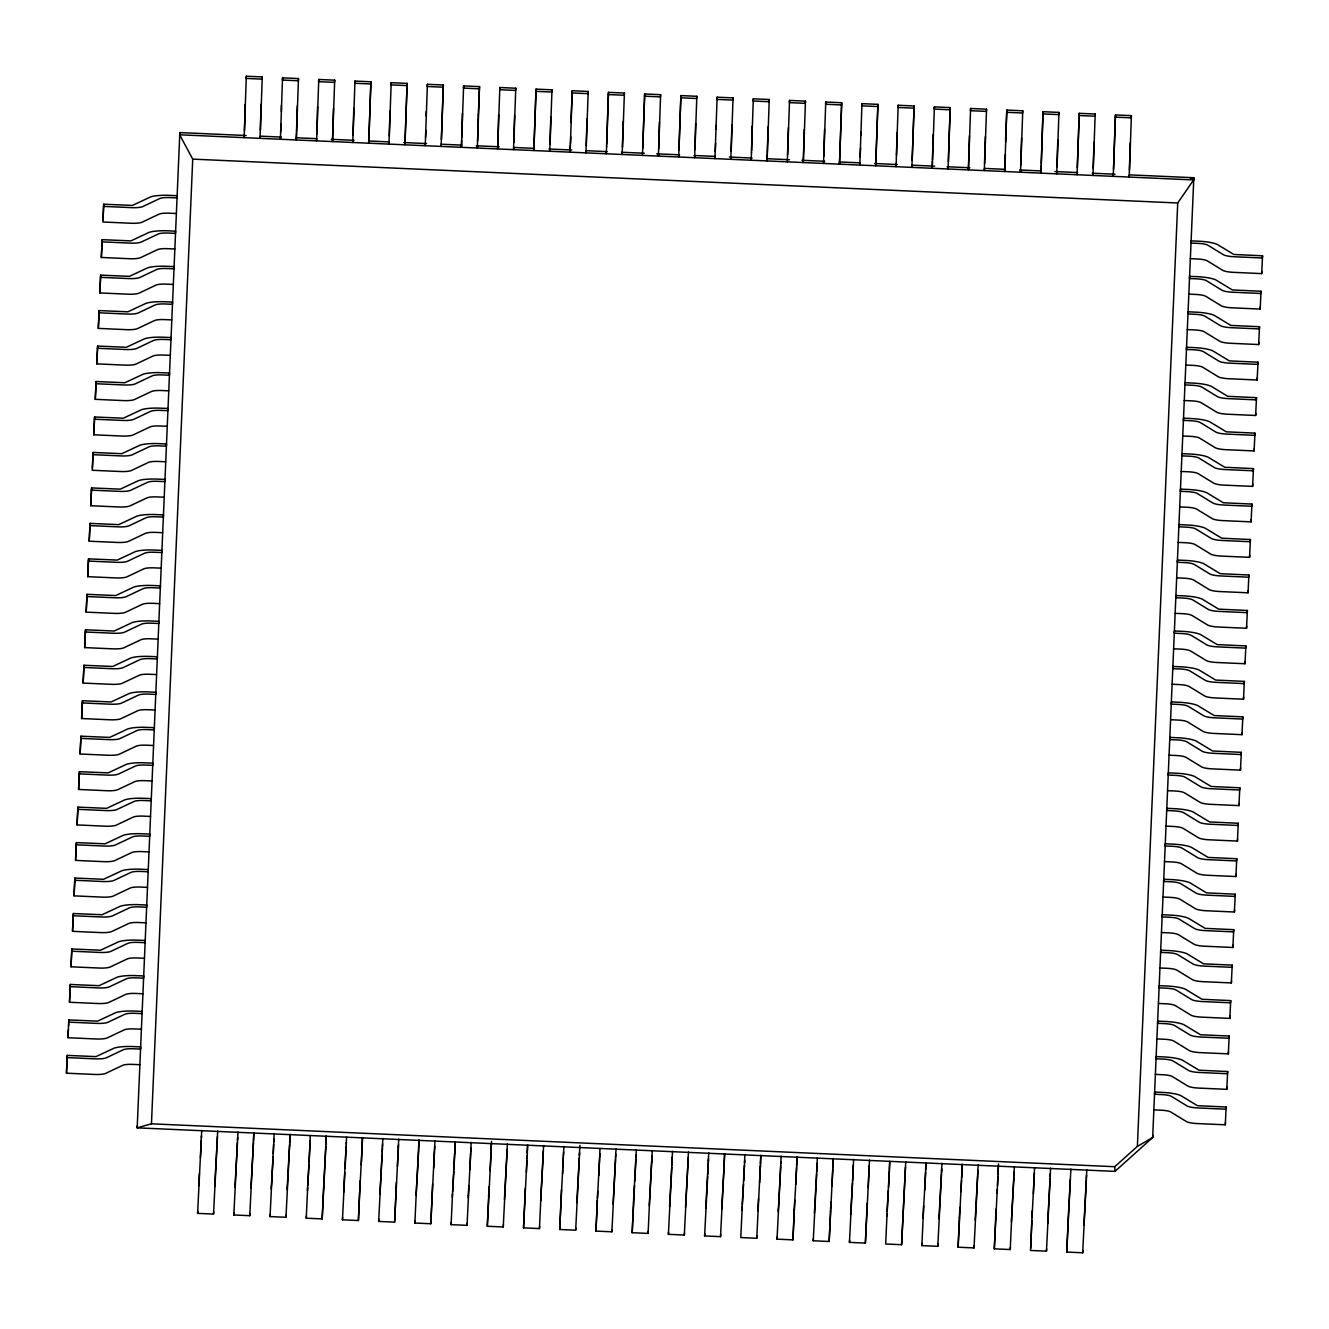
<?xml version="1.0" encoding="UTF-8"?>
<svg xmlns="http://www.w3.org/2000/svg" width="1329" height="1329" viewBox="0 0 1329 1329"><rect width="100%" height="100%" fill="white"/><g stroke="black" fill="none" stroke-linecap="round" stroke-linejoin="round"><path stroke-width="1.5" d="M245.134 104.443L245.2 111.636M333.496 108.38L332.483 141.572L332.782 134.478M389.995 110.905L388.965 144.097L389.164 141.887M478.357 114.842L477.327 148.034L477.526 145.825M571.055 118.962L571.088 122.567M623.201 121.288L622.188 154.48L622.371 152.287M731.183 151.207L733.043 97.897L717.112 97.2L715.201 151.506M715.916 125.408L715.949 129.013M804.278 129.345L803.264 162.537L803.563 155.443M860.76 131.87L860.81 135.458M949.122 135.807L948.109 168.999L948.291 166.79M1005.621 138.316L1005.654 141.904M1093.983 142.253L1092.97 175.445L1093.152 173.252M245.2 112.035L244.121 137.635L244.303 135.442M478.357 114.709L479.553 86.618L463.622 85.903L463.422 88.096L479.37 88.81L479.553 86.618M571.055 118.829L572.251 90.737L588.199 91.452L586.272 145.775M949.122 135.674L950.335 107.583L934.387 106.868L934.204 109.061L950.135 109.775L950.335 107.583M1005.621 138.183L1006.817 110.091L1022.749 110.805L1020.838 165.128M860.561 147.901L859.747 165.062L859.929 162.852L839.247 161.939M1005.422 154.347L1004.608 171.507L1004.907 164.414M260.401 130.242L262.262 76.932L246.33 76.235L246.147 78.428L262.079 79.142L262.262 76.932M281.067 123.929L280.336 139.246L280.519 137.053M296.616 131.853L298.477 78.544L282.545 77.846L282.363 80.039L298.294 80.753L298.477 78.544M332.831 133.465L334.692 80.172L318.761 79.458L318.578 81.65L334.509 82.365L334.692 80.172M369.047 135.076L370.907 81.783L354.976 81.069L354.793 83.262L370.725 83.976M389.314 135.973L391.191 82.68L407.123 83.395L404.913 144.795L405.212 137.701M405.245 136.688L407.123 83.395M425.529 137.585L427.406 84.292L443.338 85.006L441.112 146.406L441.311 144.213M425.928 130.375L425.18 145.708L425.38 143.499M497.96 140.808L499.837 87.515L515.768 88.229L513.858 142.552M534.175 142.436L536.052 89.126L551.984 89.84L550.056 144.163M570.39 144.047L572.251 90.737M570.789 136.821L570.041 152.154L570.34 145.06M694.967 149.596L696.828 96.286L680.897 95.588L678.986 149.895M715.633 143.283L714.902 158.6L715.085 156.407M767.381 152.818L769.258 99.509L753.327 98.811L753.144 101.004L769.076 101.718L769.258 99.509M803.596 154.43L805.474 101.137L789.542 100.423L789.343 102.615L805.291 103.33L805.474 101.137M839.812 156.041L841.689 102.748L825.758 102.034L825.558 104.227L841.506 104.941M860.096 156.938L861.973 103.645L877.904 104.36L875.678 165.76L875.994 158.666M876.027 157.653L877.904 104.36M896.311 158.55L898.188 105.257L914.119 105.971L911.893 167.371L912.093 165.178M896.543 155.294L897.009 132.551M932.526 160.161L934.387 106.868M968.741 161.773L970.602 108.48L986.55 109.194L984.623 163.517M1004.957 163.401L1006.817 110.091M1041.172 165.012L1043.032 111.702L1058.964 112.417L1057.053 166.74M139.877 1064.712L132.634 1064.379A10.466 2.126 2.4 0 0 122.733 1065.31L105.622 1073.4A11.662 2.359 2.4 0 1 94.592 1074.447L66.45 1073.201L67.314 1055.392L96.004 1056.621L114.178 1048.132A21.347 4.319 2.4 0 1 131.338 1046.504L140.741 1046.903L140.542 1049.096L133.299 1048.78A10.466 2.126 2.4 0 0 123.398 1049.711L106.303 1057.801A11.662 2.359 2.4 0 1 95.256 1058.848L67.114 1057.585M141.406 1029.244L134.163 1028.912A10.466 2.126 2.4 0 0 124.245 1029.859L107.151 1037.949A11.662 2.359 2.4 0 1 96.103 1038.979L67.962 1037.733L68.826 1019.924L97.532 1021.154L115.689 1012.665A21.347 4.319 2.4 0 1 132.867 1011.037L142.253 1011.435L142.07 1013.628L134.827 1013.313A10.466 2.126 2.4 0 0 124.926 1014.243L107.815 1022.333A11.662 2.359 2.4 0 1 96.768 1023.38L68.626 1022.134M142.917 993.776L135.674 993.444A10.466 2.126 2.4 0 0 125.773 994.391L108.662 1002.481A11.662 2.359 2.4 0 1 97.632 1003.511L69.49 1002.265L70.337 984.457L99.044 985.686L117.201 977.197A21.347 4.319 2.4 0 1 134.379 975.569L143.765 975.968L143.582 978.161L136.339 977.845A10.466 2.126 2.4 0 0 126.438 978.775L109.327 986.866A11.662 2.359 2.4 0 1 98.296 987.912L70.155 986.666M144.429 958.309L137.186 957.976A10.466 2.126 2.4 0 0 127.285 958.923L110.174 967.014A11.662 2.359 2.4 0 1 99.143 968.044L71.002 966.798L71.849 948.989L100.555 950.218L118.73 941.729A21.347 4.319 2.4 0 1 135.89 940.101L145.293 940.5L145.094 942.693L137.851 942.377A10.466 2.126 2.4 0 0 127.949 943.308L110.855 951.398A11.662 2.359 2.4 0 1 99.808 952.444L71.666 951.199M145.957 922.841L138.714 922.509A10.466 2.126 2.4 0 0 128.797 923.456L111.702 931.546A11.662 2.359 2.4 0 1 100.655 932.593L72.514 931.33L73.377 913.521L102.084 914.751L120.241 906.262A21.347 4.319 2.4 0 1 137.419 904.634L146.805 905.032L146.622 907.225L139.379 906.91A10.466 2.126 2.4 0 0 129.478 907.84L112.367 915.93A11.662 2.359 2.4 0 1 101.32 916.977L73.178 915.731M147.469 887.373L140.226 887.041A10.466 2.126 2.4 0 0 130.325 887.988L113.214 896.078A11.662 2.359 2.4 0 1 102.183 897.125L74.042 895.862L74.889 878.07L103.596 879.283L121.753 870.794A21.347 4.319 2.4 0 1 138.93 869.166L148.316 869.565L148.134 871.758L140.891 871.442A10.466 2.126 2.4 0 0 130.99 872.372L113.879 880.462A11.662 2.359 2.4 0 1 102.848 881.509L74.706 880.263M148.981 851.906L141.738 851.59A10.466 2.126 2.4 0 0 131.837 852.52L114.726 860.611A11.662 2.359 2.4 0 1 103.695 861.657L75.554 860.395L76.401 842.603L105.107 843.815L123.281 835.326A21.347 4.319 2.4 0 1 140.442 833.698L149.845 834.097L149.645 836.306L142.402 835.974A10.466 2.126 2.4 0 0 132.501 836.905L115.39 844.995A11.662 2.359 2.4 0 1 104.36 846.041L76.218 844.795M150.493 816.438L143.266 816.122A10.466 2.126 2.4 0 0 133.349 817.053L116.254 825.143A11.662 2.359 2.4 0 1 105.207 826.189L77.065 824.927L77.929 807.135L106.619 808.348L124.793 799.859A21.347 4.319 2.4 0 1 141.954 798.231L151.356 798.629L151.174 800.839L143.931 800.507A10.466 2.126 2.4 0 0 134.03 801.453L116.919 809.544A11.662 2.359 2.4 0 1 105.871 810.574L77.73 809.328M152.021 780.97L144.778 780.655A10.466 2.126 2.4 0 0 134.877 781.585L117.766 789.675A11.662 2.359 2.4 0 1 106.719 790.722L78.594 789.459L79.441 771.667L108.147 772.897L126.305 764.391A21.347 4.319 2.4 0 1 143.482 762.763L152.868 763.162L152.685 765.371L145.442 765.039A10.466 2.126 2.4 0 0 135.541 765.986L118.431 774.076A11.662 2.359 2.4 0 1 107.4 775.106L79.258 773.86M153.533 745.503L146.29 745.187A10.466 2.126 2.4 0 0 136.389 746.117L119.278 754.207A11.662 2.359 2.4 0 1 108.247 755.254L80.105 753.992L80.953 736.2L109.659 737.429L127.833 728.923A21.347 4.319 2.4 0 1 144.994 727.295L154.397 727.694L154.197 729.903L146.954 729.571A10.466 2.126 2.4 0 0 137.053 730.518L119.942 738.608A11.662 2.359 2.4 0 1 108.912 739.638L80.77 738.392M155.044 710.035L147.801 709.719A10.466 2.126 2.4 0 0 137.9 710.65L120.806 718.74A11.662 2.359 2.4 0 1 109.759 719.786L81.617 718.524L82.481 700.732L111.171 701.961L129.345 693.456A21.347 4.319 2.4 0 1 146.506 691.844L155.908 692.243L155.726 694.436L148.483 694.103A10.466 2.126 2.4 0 0 138.565 695.05L121.471 703.141A11.662 2.359 2.4 0 1 110.423 704.187L82.282 702.925M156.573 674.567L149.33 674.252A10.466 2.126 2.4 0 0 139.429 675.182L122.318 683.272A11.662 2.359 2.4 0 1 111.271 684.319L83.129 683.073L83.993 665.264L112.699 666.493L130.857 657.988A21.347 4.319 2.4 0 1 148.034 656.376L157.42 656.775L157.237 658.968L149.994 658.636A10.466 2.126 2.4 0 0 140.093 659.583L122.982 667.673A11.662 2.359 2.4 0 1 111.952 668.72L83.81 667.457M158.085 639.099L150.841 638.784A10.466 2.126 2.4 0 0 140.94 639.714L123.83 647.804A11.662 2.359 2.4 0 1 112.799 648.851L84.657 647.605L85.505 629.796L114.211 631.026L132.385 622.52A21.347 4.319 2.4 0 1 149.546 620.909L158.948 621.308L158.749 623.5L151.506 623.185A10.466 2.126 2.4 0 0 141.605 624.115L124.494 632.205A11.662 2.359 2.4 0 1 113.463 633.252L85.322 631.989M159.596 603.632L152.353 603.316A10.466 2.126 2.4 0 0 142.452 604.246L125.358 612.337A11.662 2.359 2.4 0 1 114.311 613.383L86.169 612.137L87.033 594.329L115.723 595.558L133.897 587.053A21.347 4.319 2.4 0 1 151.057 585.441L160.46 585.84L160.277 588.033L153.034 587.717A10.466 2.126 2.4 0 0 143.117 588.647L126.022 596.738A11.662 2.359 2.4 0 1 114.975 597.784L86.834 596.522M161.125 568.164L153.882 567.848A10.466 2.126 2.4 0 0 143.981 568.779L126.87 576.869A11.662 2.359 2.4 0 1 115.822 577.916L87.681 576.67L88.545 558.861L117.251 560.09L135.408 551.585A21.347 4.319 2.4 0 1 152.586 549.973L161.972 550.372L161.789 552.565L154.546 552.249A10.466 2.126 2.4 0 0 144.645 553.18L127.534 561.27A11.662 2.359 2.4 0 1 116.503 562.317L88.362 561.054M162.636 532.713L155.393 532.381A10.466 2.126 2.4 0 0 145.492 533.311L128.381 541.401A11.662 2.359 2.4 0 1 117.351 542.448L89.209 541.202L90.056 523.393L118.763 524.623L136.937 516.134A21.347 4.319 2.4 0 1 154.098 514.506L163.5 514.904L163.301 517.097L156.058 516.782A10.466 2.126 2.4 0 0 146.157 517.712L129.046 525.802A11.662 2.359 2.4 0 1 118.015 526.849L89.874 525.586M164.148 497.245L156.905 496.913A10.466 2.126 2.4 0 0 147.004 497.86L129.893 505.95A11.662 2.359 2.4 0 1 118.862 506.98L90.721 505.734L91.585 487.926L120.275 489.155L138.449 480.666A21.347 4.319 2.4 0 1 155.609 479.038L165.012 479.437L164.813 481.63L157.586 481.314A10.466 2.126 2.4 0 0 147.669 482.244L130.574 490.335A11.662 2.359 2.4 0 1 119.527 491.381L91.385 490.135M92.914 454.668L121.039 455.913A11.662 2.359 2.4 0 0 132.086 454.867L149.197 446.777A10.466 2.126 2.4 0 1 159.098 445.846L166.341 446.162L166.524 443.969L157.138 443.57A21.347 4.319 2.4 0 0 139.96 445.198L121.803 453.687L93.096 452.458L92.233 470.267L120.374 471.513A11.662 2.359 2.4 0 0 131.421 470.483L148.532 462.392A10.466 2.126 2.4 0 1 158.433 461.445L165.676 461.778M167.188 426.31L159.945 425.978A10.466 2.126 2.4 0 0 150.044 426.925L132.933 435.015A11.662 2.359 2.4 0 1 121.903 436.045L93.761 434.799L94.608 416.99L123.315 418.22L141.489 409.731A21.347 4.319 2.4 0 1 158.649 408.103L168.035 408.501L167.853 410.694L160.61 410.379A10.466 2.126 2.4 0 0 150.709 411.309L133.598 419.399A11.662 2.359 2.4 0 1 122.567 420.446L94.425 419.2M168.7 390.842L161.457 390.51A10.466 2.126 2.4 0 0 151.556 391.457L134.445 399.547A11.662 2.359 2.4 0 1 123.414 400.594L95.273 399.331L96.12 381.523L124.826 382.752L143 374.263A21.347 4.319 2.4 0 1 160.161 372.635L169.564 373.034L169.364 375.227L162.121 374.911A10.466 2.126 2.4 0 0 152.22 375.841L135.126 383.931A11.662 2.359 2.4 0 1 124.079 384.978L95.937 383.732M170.228 355.375L162.985 355.042A10.466 2.126 2.4 0 0 153.068 355.989L135.973 364.08A11.662 2.359 2.4 0 1 124.926 365.126L96.784 363.864L97.648 346.072L126.355 347.284L144.512 338.795A21.347 4.319 2.4 0 1 161.689 337.167L171.076 337.566L170.893 339.759L163.65 339.443A10.466 2.126 2.4 0 0 153.749 340.374L136.638 348.464A11.662 2.359 2.4 0 1 125.59 349.51L97.449 348.264M171.74 319.907L164.497 319.591A10.466 2.126 2.4 0 0 154.596 320.522L137.485 328.612A11.662 2.359 2.4 0 1 126.454 329.658L98.313 328.396L99.16 310.604L127.866 311.817L146.024 303.328A21.347 4.319 2.4 0 1 163.201 301.7L172.587 302.098L172.405 304.308L165.161 303.976A10.466 2.126 2.4 0 0 155.26 304.906L138.15 312.996A11.662 2.359 2.4 0 1 127.119 314.043L98.977 312.797M173.252 284.439L166.009 284.124A10.466 2.126 2.4 0 0 156.108 285.054L138.997 293.144A11.662 2.359 2.4 0 1 127.966 294.191L99.825 292.928L100.672 275.136L129.378 276.366L147.552 267.86A21.347 4.319 2.4 0 1 164.713 266.232L174.116 266.631L173.916 268.84L166.673 268.508A10.466 2.126 2.4 0 0 156.772 269.455L139.678 277.545A11.662 2.359 2.4 0 1 128.631 278.575L100.489 277.329M174.78 248.972L167.537 248.656A10.466 2.126 2.4 0 0 157.619 249.586L140.525 257.676A11.662 2.359 2.4 0 1 129.478 258.723L101.336 257.461L102.2 239.669L130.906 240.898L149.064 232.392A21.347 4.319 2.4 0 1 166.225 230.764L175.627 231.163L175.445 233.372L168.202 233.04A10.466 2.126 2.4 0 0 158.301 233.987L141.19 242.077A11.662 2.359 2.4 0 1 130.142 243.107L102.001 241.861M103.529 206.394L131.671 207.64A11.662 2.359 2.4 0 0 142.701 206.61L159.812 198.519A10.466 2.126 2.4 0 1 169.713 197.572L176.956 197.905L177.139 195.695L167.753 195.297A21.347 4.319 2.4 0 0 150.576 196.925L132.418 205.43L103.712 204.201L102.865 221.993L130.99 223.255A11.662 2.359 2.4 0 0 142.037 222.209L159.148 214.119A10.466 2.126 2.4 0 1 169.049 213.188L176.292 213.504M67.314 1055.392L66.45 1073.201M68.41 1029.676L67.962 1037.733M68.576 1025.789L68.826 1019.924M70.337 984.457L69.49 1002.265M71.849 948.989L71.002 966.798M73.377 913.521L72.514 931.33M74.889 878.07L74.042 895.862M76.401 842.603L75.554 860.395M77.929 807.135L77.065 824.927M79.441 771.667L78.594 789.459M80.953 736.2L80.105 753.992M82.481 700.732L81.617 718.524M83.993 665.264L83.129 683.073M85.505 629.796L84.657 647.605M87.033 594.329L86.169 612.137M88.545 558.861L87.681 576.67M90.056 523.393L89.209 541.202M91.585 487.926L90.721 505.734M92.432 468.074L93.096 452.458M94.608 416.99L93.761 434.799M96.12 381.523L95.273 399.331M97.648 346.072L96.784 363.864M99.16 310.604L98.313 328.396M100.672 275.136L99.825 292.928M102.2 239.669L101.336 257.461M103.047 219.8L103.712 204.201M246.197 135.525L179.847 132.568L137.186 1127.839L1114.948 1171.381L1152.675 1137.524L1152.874 1135.331M137.369 1125.63L137.186 1127.839L151.456 1123.819L192.722 159.131L179.664 134.777L179.847 132.568M213.72 1211.865L213.537 1214.075L197.606 1213.36L201.194 1140.946M246.33 76.235L244.42 130.541M201.344 1137.79L201.759 1130.348M213.537 1214.075L217.458 1136.577M261.099 104.227L260.052 138.349L260.235 136.156M217.69 1131.062L217.225 1139.551M249.935 1213.477L249.752 1215.686L233.821 1214.972L237.957 1131.959M282.545 77.846L280.635 132.152M281.383 105.141L281.399 111.453M249.752 1215.686L253.905 1132.673M253.789 1133.022L253.44 1141.162M296.566 132.867L296.267 139.96L297.314 105.838M286.15 1215.088L285.968 1217.298L270.036 1216.583L273.624 1144.169M318.761 79.458L316.85 133.78M317.598 106.752L317.05 131.305M273.774 1141.03L274.173 1133.571M316.966 133.149L316.551 140.874L316.734 138.665L295.968 137.751M285.968 1217.298L289.788 1141.661M289.705 1141.727L290.004 1134.634M290.121 1134.285L289.656 1142.774M326.004 1143.272L322.183 1218.909L306.251 1218.195L307.663 1187.461M354.976 81.069L353.065 135.392M353.813 108.363L352.75 142.485L352.949 140.276M310.288 1135.547L309.939 1143.671M322.183 1218.909L323.545 1188.99M370.907 81.783L368.698 143.183L368.997 136.09M325.921 1143.339L326.22 1136.245M326.319 1135.896L325.871 1144.385M360.159 1180.75L358.398 1220.52L342.45 1219.806L344.842 1172.527M346.603 1136.793L345.075 1168.39M358.398 1220.52L359.76 1190.601M362.119 1144.967L362.435 1137.873M362.535 1137.508L362.086 1145.997M395.976 1192.296L394.613 1222.132L378.665 1221.417L382.403 1147.94M426.244 111.586L426.244 116.105M382.818 1138.405L382.22 1152.226M394.613 1222.132L398.152 1150.764M443.338 85.006L441.427 139.312M398.335 1146.578L398.75 1139.119M434.417 1151.329L430.812 1223.743L414.881 1223.029L416.259 1193.11M463.622 85.903L461.396 147.32L461.695 140.226M418.917 1140.382L418.569 1148.522M462.442 113.198L461.894 137.751M419.034 1140.016L418.054 1161.712M430.812 1223.743L432.589 1183.973M479.37 88.81L477.643 140.94M434.965 1140.731L433.669 1168.191M467.227 1223.162L467.027 1225.355L451.096 1224.64L452.475 1194.804M454.834 1149.087L455.133 1141.993M497.611 148.931L497.91 141.838M498.657 114.809L497.794 146.738M455.166 1143.472L454.784 1150.133M467.027 1225.355L470.632 1152.941M514.589 115.523L513.542 149.645L513.742 147.436L534.424 148.366M470.765 1149.801L471.18 1142.342M503.442 1224.773L503.242 1226.966L487.311 1226.252L491.049 1152.775M536.052 89.126L533.826 150.542L534.125 143.449M491.049 1150.698L491.348 1143.604M491.547 1141.412L490.949 1152.791M503.242 1226.966L507.08 1151.329M550.804 117.135L549.757 151.257L549.957 149.047M506.98 1151.412L507.396 1143.953M539.657 1226.385L539.458 1228.577L523.526 1227.863L527.081 1156.512M527.264 1152.309L527.563 1145.216M527.679 1144.867L527.214 1153.356M539.458 1228.577L540.837 1198.741M587.019 118.746L585.973 152.868L586.155 150.675L607.004 151.589M543.196 1153.024L543.611 1145.565M575.856 1227.996L575.673 1230.189L559.742 1229.491L561.502 1189.704M622.487 147.386L624.397 93.063L608.466 92.349L606.556 146.672M608.466 92.349L606.755 144.213M563.895 1146.478L561.12 1199.339M606.672 146.04L606.257 153.765L606.439 151.572M575.673 1230.189L579.51 1154.569M579.411 1154.635L579.909 1145.349M612.071 1229.607L611.888 1231.8L595.957 1231.103L597.369 1200.369M658.702 148.998L660.613 94.675L644.681 93.977L642.771 148.283M644.681 93.977L642.472 155.377M599.695 1155.532L599.994 1148.439M611.888 1231.8L615.477 1159.403M659.45 121.969L658.403 156.091L658.586 153.898M616.041 1148.804L615.526 1158.34M648.286 1231.219L648.103 1233.412L632.172 1232.714L634.548 1185.435M680.897 95.588L678.687 156.988L678.87 154.795M635.91 1157.144L636.309 1149.701M648.103 1233.412L649.482 1203.509M695.665 123.58L694.618 157.702L694.801 155.51M652.257 1150.416L649.482 1203.277M684.501 1232.83L684.319 1235.023L668.387 1234.325L671.826 1167.211M672.524 1151.313L671.926 1165.118M684.319 1235.023L688.223 1157.542M731.88 125.192L730.834 159.314L731.016 157.121M688.455 1152.027L688.007 1160.516M720.717 1234.442L720.534 1236.651L704.603 1235.937L707.676 1176.315M753.327 98.811L751.417 153.117M752.164 126.105L751.616 150.659M708.324 1160.383L708.739 1152.924M751.533 152.503L751.101 160.211L751.3 158.018M720.534 1236.651L724.67 1153.638M724.571 1153.987L724.222 1162.127M767.348 153.832L767.049 160.925L768.096 126.803M789.542 100.423L787.632 154.745M788.379 127.717L787.316 161.839M744.539 1161.995L744.855 1154.901M742.23 1206.815L740.801 1237.548L756.749 1238.263L760.288 1166.895M760.47 1162.692L760.786 1155.599M760.886 1155.25L760.437 1163.739M794.725 1200.104L792.948 1239.874L777.016 1239.16L780.754 1165.683M825.758 102.034L823.847 156.357M824.578 129.328L823.531 163.45L823.731 161.241M780.671 1165.699L781.17 1156.147M792.948 1239.874L794.327 1209.955M841.689 102.748L839.463 164.148L839.778 157.055M797.001 1157.21L796.603 1166.413M797.101 1156.861L796.652 1165.35M830.542 1211.649L829.163 1241.485L813.232 1240.771L816.687 1173.657M817.385 1157.758L816.92 1166.264M829.163 1241.485L832.718 1170.118M832.901 1165.915L833.217 1158.822M833.316 1158.473L832.868 1166.962M866.757 1213.261L865.378 1243.097L849.447 1242.382L853.185 1168.905M853.6 1159.37L852.62 1181.066M896.394 158.948L895.962 166.673L896.145 164.464M865.378 1243.097L868.933 1171.729M914.119 105.971L912.192 160.277M869.116 1167.543L869.531 1160.084M889.699 1161.347L889.35 1169.487M932.476 161.191L932.177 168.285L933.224 134.163M889.732 1162.825L888.586 1187.362M887.041 1214.075L885.662 1243.994L901.594 1244.708L905.747 1161.696M950.135 109.775L948.408 161.905M937.992 1244.127L937.809 1246.32L921.877 1245.605L923.24 1215.769M925.615 1170.052L925.914 1162.958M968.691 162.802L968.392 169.896L969.439 135.774M926.031 1162.609L924.735 1190.053M937.809 1246.32L941.646 1170.683M985.37 136.488L984.324 170.61L984.507 168.401L1005.139 169.331M941.547 1170.766L941.962 1163.307M974.207 1245.738L974.024 1247.931L958.093 1247.217L961.831 1173.74M962.13 1164.569L961.631 1178.026M962.246 1164.221L961.781 1172.71M974.024 1247.931L977.862 1172.294M1021.586 138.1L1020.539 172.222L1020.722 170.012M977.762 1172.377L978.177 1164.918M1010.422 1247.35L1010.239 1249.542L994.308 1248.828L997.846 1177.477M1043.032 111.702L1041.321 163.567M998.046 1173.274L998.345 1166.181M1041.122 166.025L1040.823 173.119L1041.238 165.394M998.528 1163.988L997.996 1174.321M1010.239 1249.542L1011.602 1219.706M1057.801 139.711L1056.754 173.833L1056.937 171.624M1013.977 1173.989L1014.392 1166.53M1093.269 168.351L1095.179 114.028L1079.248 113.314L1077.337 167.637M1030.706 1248.247L1032.284 1210.669M1079.248 113.314L1077.038 174.73M1034.56 1167.792L1032.052 1217.646M1031.885 1220.537L1030.523 1250.456L1046.455 1251.154L1050.275 1175.534M1050.192 1175.6L1050.608 1168.141M1082.853 1250.572L1082.67 1252.765L1066.738 1252.068L1070.875 1169.055M1129.484 169.962L1131.394 115.64L1115.463 114.925L1113.552 169.248M1115.463 114.925L1113.237 176.342L1113.436 174.149M1082.67 1252.765L1086.408 1179.288M1130.231 142.934L1129.185 177.056L1129.368 174.863M1086.806 1169.769L1086.308 1179.305M151.456 1123.819L1114.749 1166.712L1137.375 1146.395L1177.727 202.988L1193.641 179.93L1193.824 177.721L1129.55 174.863M1153.871 1109.865L1161.114 1110.18A10.466 2.126 2.4 0 1 1170.783 1111.991L1186.365 1121.543A11.662 2.359 2.4 0 0 1197.147 1123.553L1225.288 1124.799L1226.135 1107.007L1197.446 1105.678L1180.866 1095.628A21.347 4.319 2.4 0 0 1164.104 1092.488L1154.718 1092.056L1154.536 1094.249L1161.779 1094.581A10.466 2.126 2.4 0 1 1171.447 1096.375L1187.03 1105.927A11.662 2.359 2.4 0 0 1197.811 1107.937L1225.953 1109.2L1226.135 1107.007M1155.383 1074.397L1162.626 1074.712A10.466 2.126 2.4 0 1 1172.294 1076.523L1187.893 1086.075A11.662 2.359 2.4 0 0 1198.658 1088.086L1226.8 1089.331L1227.664 1071.539L1199.024 1070.21L1182.395 1060.16A21.347 4.319 2.4 0 0 1165.633 1057.02L1156.23 1056.588L1156.047 1058.781L1163.29 1059.113A10.466 2.126 2.4 0 1 1172.959 1060.924L1188.558 1070.46A11.662 2.359 2.4 0 0 1199.323 1072.47L1227.464 1073.732L1227.664 1071.539M1156.894 1038.929L1164.138 1039.245A10.466 2.126 2.4 0 1 1173.806 1041.056L1189.405 1050.608A11.662 2.359 2.4 0 0 1200.187 1052.618L1228.328 1053.864L1229.175 1036.072L1200.486 1034.743L1183.906 1024.692A21.347 4.319 2.4 0 0 1167.144 1021.552L1157.758 1021.121L1157.559 1023.313L1164.802 1023.646A10.466 2.126 2.4 0 1 1174.471 1025.456L1190.07 1034.992A11.662 2.359 2.4 0 0 1200.851 1037.019L1228.993 1038.265L1229.175 1036.072M1158.423 1003.461L1165.666 1003.777A10.466 2.126 2.4 0 1 1175.334 1005.588L1190.917 1015.14A11.662 2.359 2.4 0 0 1201.698 1017.15L1229.84 1018.396L1230.687 1000.604L1201.997 999.275L1185.418 989.225A21.347 4.319 2.4 0 0 1168.656 986.101L1159.27 985.653L1159.087 987.846L1166.33 988.178A10.466 2.126 2.4 0 1 1175.999 989.989L1191.581 999.524A11.662 2.359 2.4 0 0 1202.363 1001.551L1230.504 1002.797L1230.687 1000.604M1159.935 967.994L1167.178 968.309A10.466 2.126 2.4 0 1 1176.846 970.12L1192.445 979.672A11.662 2.359 2.4 0 0 1203.21 981.682L1231.352 982.928L1232.216 965.136L1203.576 963.824L1186.947 953.757A21.347 4.319 2.4 0 0 1170.184 950.634L1160.782 950.185L1160.599 952.395L1167.842 952.71A10.466 2.126 2.4 0 1 1177.511 954.521L1193.11 964.057A11.662 2.359 2.4 0 0 1203.875 966.083L1232.016 967.329L1232.216 965.136M1161.446 932.526L1168.689 932.842A10.466 2.126 2.4 0 1 1178.358 934.652L1193.957 944.205A11.662 2.359 2.4 0 0 1204.738 946.215L1232.88 947.477L1233.727 929.669L1205.087 928.356L1188.458 918.289A21.347 4.319 2.4 0 0 1171.696 915.166L1162.31 914.717L1162.111 916.927L1169.354 917.243A10.466 2.126 2.4 0 1 1179.022 919.053L1194.621 928.589A11.662 2.359 2.4 0 0 1205.403 930.616L1233.545 931.862L1233.727 929.669M1162.958 897.058L1170.201 897.374A10.466 2.126 2.4 0 1 1179.87 899.185L1195.469 908.737A11.662 2.359 2.4 0 0 1206.25 910.747L1234.392 912.01L1235.239 894.201L1206.549 892.872L1189.97 882.821A21.347 4.319 2.4 0 0 1173.208 879.698L1163.822 879.25L1163.639 881.459L1170.882 881.775A10.466 2.126 2.4 0 1 1180.551 883.586L1196.133 893.138A11.662 2.359 2.4 0 0 1206.915 895.148L1235.056 896.394L1235.239 894.201M1164.486 861.591L1171.729 861.923A10.466 2.126 2.4 0 1 1181.398 863.717L1196.98 873.269A11.662 2.359 2.4 0 0 1207.762 875.279L1235.904 876.542L1236.767 858.733L1208.127 857.421L1191.498 847.354A21.347 4.319 2.4 0 0 1174.736 844.231L1165.334 843.782L1165.151 845.992L1172.394 846.307A10.466 2.126 2.4 0 1 1182.062 848.118L1197.662 857.67A11.662 2.359 2.4 0 0 1208.426 859.68L1236.568 860.926L1236.767 858.733M1165.998 826.123L1173.241 826.455A10.466 2.126 2.4 0 1 1182.91 828.249L1198.509 837.802A11.662 2.359 2.4 0 0 1209.29 839.812L1237.415 841.074L1238.279 823.266L1209.639 821.953L1193.01 811.886A21.347 4.319 2.4 0 0 1176.248 808.763L1166.862 808.331L1166.663 810.524L1173.906 810.84A10.466 2.126 2.4 0 1 1183.574 812.65L1199.173 822.202A11.662 2.359 2.4 0 0 1209.955 824.213L1238.096 825.459L1238.279 823.266M1167.51 790.655L1174.753 790.988A10.466 2.126 2.4 0 1 1184.421 792.782L1200.021 802.334A11.662 2.359 2.4 0 0 1210.802 804.344L1238.944 805.607L1239.791 787.798L1211.101 786.469L1194.522 776.435A21.347 4.319 2.4 0 0 1177.76 773.295L1168.374 772.863L1168.191 775.056L1175.434 775.372A10.466 2.126 2.4 0 1 1185.103 777.183L1200.685 786.735A11.662 2.359 2.4 0 0 1211.467 788.745L1239.608 789.991L1239.791 787.798M1169.038 755.188L1176.281 755.52A10.466 2.126 2.4 0 1 1185.95 757.331L1201.532 766.866A11.662 2.359 2.4 0 0 1212.314 768.876L1240.455 770.139L1241.319 752.33L1212.563 750.985L1196.034 740.967A21.347 4.319 2.4 0 0 1179.288 737.828L1169.885 737.396L1169.703 739.588L1176.946 739.904A10.466 2.126 2.4 0 1 1186.614 741.715L1202.213 751.267A11.662 2.359 2.4 0 0 1212.978 753.277L1241.12 754.54L1241.319 752.33M1170.55 719.72L1177.793 720.052A10.466 2.126 2.4 0 1 1187.461 721.863L1203.061 731.399A11.662 2.359 2.4 0 0 1213.826 733.425L1241.967 734.671L1242.831 716.863L1214.191 715.55L1197.562 705.5A21.347 4.319 2.4 0 0 1180.8 702.36L1171.414 701.928L1171.214 704.121L1178.458 704.436A10.466 2.126 2.4 0 1 1188.126 706.247L1203.725 715.799A11.662 2.359 2.4 0 0 1214.507 717.81L1242.648 719.072L1242.831 716.863M1172.062 684.252L1179.305 684.585A10.466 2.126 2.4 0 1 1188.973 686.395L1204.572 695.931A11.662 2.359 2.4 0 0 1215.354 697.958L1243.495 699.204L1244.343 681.395L1215.653 680.066L1199.074 670.032A21.347 4.319 2.4 0 0 1182.312 666.892L1172.926 666.46L1172.743 668.653L1179.986 668.969A10.466 2.126 2.4 0 1 1189.654 670.78L1205.237 680.332A11.662 2.359 2.4 0 0 1216.018 682.342L1244.16 683.604L1244.343 681.395M1173.59 648.801L1180.833 649.117A10.466 2.126 2.4 0 1 1190.502 650.928L1206.084 660.463A11.662 2.359 2.4 0 0 1216.866 662.49L1245.007 663.736L1245.871 645.927L1217.165 644.598L1200.585 634.564A21.347 4.319 2.4 0 0 1183.84 631.425L1174.437 630.993L1174.255 633.185L1181.498 633.518A10.466 2.126 2.4 0 1 1191.166 635.312L1206.765 644.864A11.662 2.359 2.4 0 0 1217.53 646.874L1245.672 648.137L1245.871 645.927M1175.102 613.333L1182.345 613.649A10.466 2.126 2.4 0 1 1192.013 615.46L1207.612 624.995A11.662 2.359 2.4 0 0 1218.377 627.022L1246.519 628.268L1247.383 610.476L1218.693 609.147L1202.114 599.097A21.347 4.319 2.4 0 0 1185.352 595.957L1175.966 595.525L1175.766 597.718L1183.009 598.05A10.466 2.126 2.4 0 1 1192.678 599.844L1208.277 609.396A11.662 2.359 2.4 0 0 1219.058 611.406L1247.2 612.669L1247.383 610.476M1176.614 577.866L1183.857 578.181A10.466 2.126 2.4 0 1 1193.525 579.992L1209.124 589.544A11.662 2.359 2.4 0 0 1219.906 591.555L1248.047 592.8L1248.895 575.008L1220.205 573.679L1203.625 563.629A21.347 4.319 2.4 0 0 1186.863 560.489L1177.477 560.057L1177.278 562.25L1184.521 562.582A10.466 2.126 2.4 0 1 1194.19 564.376L1209.789 573.929A11.662 2.359 2.4 0 0 1220.57 575.939L1248.712 577.201L1248.895 575.008M1178.142 542.398L1185.385 542.714A10.466 2.126 2.4 0 1 1195.053 544.525L1210.636 554.077A11.662 2.359 2.4 0 0 1221.417 556.087L1249.559 557.333L1250.406 539.541L1221.716 538.212L1205.137 528.161A21.347 4.319 2.4 0 0 1188.375 525.021L1178.989 524.59L1178.806 526.782L1186.049 527.115A10.466 2.126 2.4 0 1 1195.718 528.925L1211.317 538.461A11.662 2.359 2.4 0 0 1222.082 540.471L1250.224 541.734L1250.406 539.541M1179.654 506.93L1186.897 507.246A10.466 2.126 2.4 0 1 1196.565 509.057L1212.164 518.609A11.662 2.359 2.4 0 0 1222.929 520.619L1251.071 521.865L1251.935 504.073L1223.295 502.761L1206.666 492.694A21.347 4.319 2.4 0 0 1189.904 489.554L1180.501 489.122L1180.318 491.315L1187.561 491.647A10.466 2.126 2.4 0 1 1197.23 493.458L1212.829 502.993A11.662 2.359 2.4 0 0 1223.61 505.02L1251.735 506.266L1251.935 504.073M1181.165 471.463L1188.408 471.778A10.466 2.126 2.4 0 1 1198.077 473.589L1213.676 483.141A11.662 2.359 2.4 0 0 1224.458 485.151L1252.599 486.397L1253.446 468.605L1224.757 467.276L1208.177 457.226A21.347 4.319 2.4 0 0 1191.415 454.103L1182.029 453.654L1181.83 455.847L1189.073 456.179A10.466 2.126 2.4 0 1 1198.741 457.99L1214.341 467.526A11.662 2.359 2.4 0 0 1225.122 469.552L1253.264 470.798L1253.446 468.605M1182.694 435.995L1189.937 436.311A10.466 2.126 2.4 0 1 1199.605 438.121L1215.188 447.674A11.662 2.359 2.4 0 0 1225.969 449.684L1254.111 450.93L1254.958 433.138L1226.268 431.809L1209.689 421.758A21.347 4.319 2.4 0 0 1192.927 418.635L1183.541 418.186L1183.358 420.396L1190.601 420.712A10.466 2.126 2.4 0 1 1200.27 422.522L1215.852 432.058A11.662 2.359 2.4 0 0 1226.634 434.085L1254.775 435.331L1254.958 433.138M1184.205 400.527L1191.448 400.843A10.466 2.126 2.4 0 1 1201.117 402.654L1216.716 412.206A11.662 2.359 2.4 0 0 1227.481 414.216L1255.623 415.479L1256.486 397.67L1227.73 396.324L1211.217 386.29A21.347 4.319 2.4 0 0 1194.455 383.167L1185.053 382.719L1184.87 384.928L1192.113 385.244A10.466 2.126 2.4 0 1 1201.781 387.055L1217.381 396.59A11.662 2.359 2.4 0 0 1228.146 398.617L1256.287 399.863L1256.486 397.67M1185.717 365.06L1192.96 365.375A10.466 2.126 2.4 0 1 1202.629 367.186L1218.228 376.738A11.662 2.359 2.4 0 0 1229.009 378.748L1257.151 380.011L1257.998 362.202L1229.358 360.89L1212.729 350.823A21.347 4.319 2.4 0 0 1195.967 347.7L1186.581 347.251L1186.382 349.461L1193.625 349.776A10.466 2.126 2.4 0 1 1203.293 351.587L1218.892 361.139A11.662 2.359 2.4 0 0 1229.674 363.149L1257.815 364.395L1257.998 362.202M1187.246 329.592L1194.489 329.924A10.466 2.126 2.4 0 1 1204.14 331.718L1219.74 341.271A11.662 2.359 2.4 0 0 1230.521 343.281L1258.663 344.543L1259.51 326.735L1230.82 325.406L1214.241 315.355A21.347 4.319 2.4 0 0 1197.479 312.232L1188.093 311.783L1187.91 313.993L1195.153 314.308A10.466 2.126 2.4 0 1 1204.822 316.119L1220.404 325.671A11.662 2.359 2.4 0 0 1231.186 327.682L1259.327 328.927L1259.51 326.735M1188.757 294.124L1196 294.457A10.466 2.126 2.4 0 1 1205.669 296.251L1221.268 305.803A11.662 2.359 2.4 0 0 1232.033 307.813L1260.174 309.076L1261.038 291.267L1232.282 289.921L1215.769 279.887A21.347 4.319 2.4 0 0 1199.007 276.764L1189.605 276.332L1189.422 278.525L1196.665 278.841A10.466 2.126 2.4 0 1 1206.333 280.652L1221.932 290.204A11.662 2.359 2.4 0 0 1232.697 292.214L1260.839 293.46L1261.038 291.267M1190.269 258.657L1197.512 258.989A10.466 2.126 2.4 0 1 1207.181 260.783L1222.78 270.335A11.662 2.359 2.4 0 0 1233.561 272.345L1261.686 273.608L1262.55 255.799L1233.86 254.47L1217.281 244.436A21.347 4.319 2.4 0 0 1200.519 241.297L1191.133 240.865L1190.934 243.057L1198.177 243.373A10.466 2.126 2.4 0 1 1207.845 245.184L1223.444 254.736A11.662 2.359 2.4 0 0 1234.226 256.746L1262.367 257.992L1262.55 255.799M198.785 1185.8L199.367 1173.59M201.51 1135.863L201.244 1139.9M214.717 1186.515L217.092 1142.707M235 1187.412L235.183 1185.053M237.509 1140.448L237.725 1137.474M250.932 1188.126L253.49 1142.192M271.216 1189.023L271.315 1186.681M273.724 1142.06L273.94 1139.103M273.857 1140.946L273.292 1153.422M287.147 1189.737L287.346 1187.378M307.431 1190.634L309.989 1144.718M310.155 1140.714L309.89 1144.734M343.63 1192.246L346.005 1148.439M346.288 1144.169L346.371 1142.325M362.036 1147.06L362.219 1144.884M379.845 1193.857L379.944 1191.532M382.37 1146.91L382.586 1143.937M398.517 1144.634L398.251 1148.671M398.434 1146.495L398.251 1150.798M416.06 1195.469L418.618 1149.552M434.733 1146.262L434.467 1150.283M452.275 1197.08L452.508 1193.924M453.953 1169.088L454.933 1149.02M468.207 1197.794L468.406 1195.436M470.948 1147.874L469.885 1169.802M470.765 1151.878L470.865 1149.718M488.69 1196.416L487.311 1226.252M504.422 1199.406L506.847 1154.552M507.163 1149.485L506.897 1153.506M524.905 1198.027L523.526 1227.863M527.364 1152.243L527.164 1156.546M540.637 1201.017L543.196 1155.1M543.146 1154.07L543.378 1151.097M543.096 1155.117L543.295 1152.957M561.104 1199.638L559.742 1229.491M563.646 1151.994L563.38 1156.014M576.852 1202.629L579.278 1157.792M579.361 1155.682L579.594 1152.708M597.319 1201.266L595.957 1231.103M599.861 1153.605L599.595 1157.642M599.778 1155.466L598.814 1175.534M613.068 1204.24L615.626 1158.323M615.576 1157.293L615.792 1154.32M633.534 1202.878L632.172 1232.714M636.076 1155.217L635.81 1159.253M649.283 1205.852L651.642 1162.061M651.791 1158.905L652.007 1155.931M669.567 1206.765L671.976 1161.911M672.291 1156.828L672.025 1160.865M685.498 1207.463L688.057 1161.546M705.765 1208.377L705.965 1206.018M708.507 1158.439L707.759 1174.603M708.324 1162.46L708.423 1160.3M721.713 1209.091L724.272 1163.157M741.981 1209.988L744.406 1165.134M744.506 1163.025L744.722 1160.067M744.639 1161.911L743.725 1180.9M757.929 1210.702L758.111 1208.343M759.607 1182.694L760.57 1162.626M778.196 1211.599L778.296 1209.257M780.854 1163.523L780.937 1161.679M814.411 1213.211L816.787 1169.404M817.152 1163.29L816.787 1171.58M833.001 1165.849L832.818 1170.151M850.626 1214.822L850.726 1212.48M853.135 1167.875L853.368 1164.902M869.299 1165.599L869.033 1169.636M869.216 1167.46L869.016 1171.763M886.842 1216.434L889.217 1172.627M905.514 1167.227L905.248 1171.248M923.057 1218.045L925.615 1172.128M938.988 1218.759L939.188 1216.4M941.729 1168.839L941.447 1172.859M959.455 1217.381L958.093 1247.217M975.204 1220.371L977.612 1175.517M977.945 1170.45L977.662 1174.471M995.67 1218.992L994.308 1248.828M998.129 1173.208L997.946 1177.511M1011.419 1221.982L1014.077 1173.922M1013.927 1175.035L1014.143 1172.062M1034.427 1172.959L1034.161 1176.979M1047.634 1223.594L1050.043 1178.757M1050.143 1176.647L1050.359 1173.673M1068.101 1222.231L1066.738 1252.068M1083.849 1225.205L1083.949 1222.879M1086.358 1178.258L1086.574 1175.285M201.344 1139.883L200.463 1157.792M217.175 1142.741L217.275 1140.581M235.1 1185.069L237.409 1142.558M271.415 1186.598L273.109 1156.961M287.247 1187.395L289.506 1145.93M289.606 1145.963L289.705 1143.804M309.84 1145.781L309.109 1162.642M323.562 1188.907L325.771 1146.495M346.105 1148.472L346.188 1146.329M362.136 1147.043L359.777 1190.452M361.986 1148.106L361.255 1164.952M380.044 1191.432L382.121 1154.303M395.892 1192.229L396.374 1182.361M398.202 1149.718L397.454 1166.58M416.259 1193.043L417.954 1163.423M452.475 1194.572L454.651 1153.273M454.734 1153.323L454.834 1151.163M468.306 1195.452L468.805 1185.584M488.59 1196.366L489.072 1186.481M490.916 1153.854L490.168 1170.699M524.805 1197.977L525.287 1188.093M527.065 1158.672L527.115 1155.466M540.837 1198.592L543.063 1156.18M563.33 1157.077L562.898 1168.158M597.236 1201.2L597.718 1191.332M599.545 1158.689L597.485 1198.293M633.451 1202.811L635.76 1160.3M635.91 1159.237L634.78 1181.282M651.742 1162.094L651.841 1159.935M705.882 1206.034L708.191 1163.523M758.028 1208.36L758.51 1198.492M760.387 1166.928L760.487 1164.769M778.395 1209.174L780.621 1166.746M796.686 1166.397L794.343 1209.722M796.553 1167.46L795.805 1184.305M816.87 1169.437L816.97 1167.294M830.442 1211.583L830.941 1201.715M832.768 1169.071L832.02 1185.917M850.826 1212.397L852.52 1182.777M866.757 1213.028L867.156 1203.326M868.983 1170.683L868.236 1187.528M889.3 1172.676L889.4 1170.517M905.199 1172.294L901.594 1244.708M923.256 1215.537L923.638 1205.835M939.088 1216.417L941.414 1173.906M959.372 1217.331L959.854 1207.446M995.587 1218.942L996.069 1209.058M997.896 1176.431L997.564 1185.684M1011.519 1219.64L1013.828 1177.145M1034.112 1178.042L1033.43 1193.807M1068.018 1222.165L1070.327 1179.654M1084.049 1222.78L1086.258 1180.368M526.965 1160.765L526.384 1172.311M961.531 1180.102L960.95 1191.664M562.815 1169.869L562.599 1173.922M997.381 1189.222L997.165 1193.276M307.78 1185.402L308.976 1164.702M452.641 1191.847L453.837 1171.165M742.346 1204.755L743.542 1184.056M887.191 1211.201L888.403 1190.502M197.606 1213.36L197.788 1211.168M233.821 1214.972L234.004 1212.779M270.036 1216.583L270.219 1214.39M391.191 82.68L391.008 84.873L406.94 85.588M306.251 1218.195L306.434 1216.002M427.406 84.292L427.207 86.485L443.155 87.199M342.45 1219.806L342.649 1217.613M378.665 1221.417L378.865 1219.225M499.837 87.515L499.638 89.707L515.569 90.422L515.768 88.229M414.881 1223.029L415.08 1220.836M451.096 1224.64L451.295 1222.447M551.984 89.84L551.784 92.033L535.853 91.336M588.199 91.452L587.999 93.645L572.068 92.947M624.397 93.063L624.215 95.256L608.283 94.558M660.613 94.675L660.43 96.867L644.499 96.17M696.828 96.286L696.645 98.496L680.714 97.781M717.112 97.2L716.929 99.393L732.86 100.107L733.043 97.897M668.387 1234.325L668.57 1232.133M704.603 1235.937L704.785 1233.744M756.749 1238.263L756.932 1236.053M861.973 103.645L861.773 105.838L877.705 106.553M777.016 1239.16L777.216 1236.967M898.188 105.257L897.989 107.45L913.92 108.164M813.232 1240.771L813.431 1238.578M849.447 1242.382L849.63 1240.19M970.602 108.48L970.419 110.672L986.351 111.387L986.55 109.194M921.877 1245.605L922.06 1243.412M1022.749 110.805L1022.566 112.998L1006.634 112.3M1058.964 112.417L1058.781 114.61L1042.85 113.912M1095.179 114.028L1094.996 116.221L1079.065 115.523M1131.394 115.64L1131.212 117.832L1115.28 117.135M1046.455 1251.154L1046.637 1248.961M1261.686 273.608L1261.885 271.415M1260.174 309.076L1260.374 306.866M1258.663 344.543L1258.845 342.334M1257.151 380.011L1257.334 377.801M1255.623 415.479L1255.822 413.269M1254.111 450.93L1254.294 448.737M1252.599 486.397L1252.782 484.205M1251.071 521.865L1251.27 519.672M1249.559 557.333L1249.742 555.14M1248.047 592.8L1248.23 590.608M1246.519 628.268L1246.718 626.075M1245.007 663.736L1245.19 661.543M1243.495 699.204L1243.678 697.011M1241.967 734.671L1242.166 732.478M1240.455 770.139L1240.638 767.946M1238.944 805.607L1239.126 803.414M1237.415 841.074L1237.615 838.865M1235.904 876.542L1236.086 874.332M1234.392 912.01L1234.575 909.8M1232.88 947.477L1233.063 945.268M1231.352 982.928L1231.551 980.736M1229.84 1018.396L1230.023 1016.203M1228.328 1053.864L1228.511 1051.671M1226.8 1089.331L1226.999 1087.139M1225.288 1124.799L1225.471 1122.606M1137.375 1146.395L1152.675 1137.524L1193.824 177.721L1190.252 178.734M260.717 136.173L281.449 137.103M331.22 139.312L354.029 140.326M368.548 140.974L389.281 141.904M403.8 142.552L426.609 143.565M441.112 144.213L461.861 145.127M476.363 145.775L499.172 146.788M548.943 149.014L571.752 150.027M621.523 152.237L644.332 153.25M656.775 153.815L679.584 154.828M694.087 155.476L714.836 156.39M729.339 157.038L752.148 158.051M766.667 158.699L789.476 159.729M801.919 160.277L824.728 161.291M874.499 163.5L897.308 164.53M911.827 165.161L934.636 166.191M947.079 166.74L969.888 167.753M1019.642 169.979L1040.374 170.893M1054.894 171.541L1077.703 172.554M1092.222 173.202L1115.031 174.215M179.664 134.777L1193.641 179.93M192.722 159.131L1177.727 202.988M1114.749 1166.712L1114.948 1171.381"/></g></svg>
